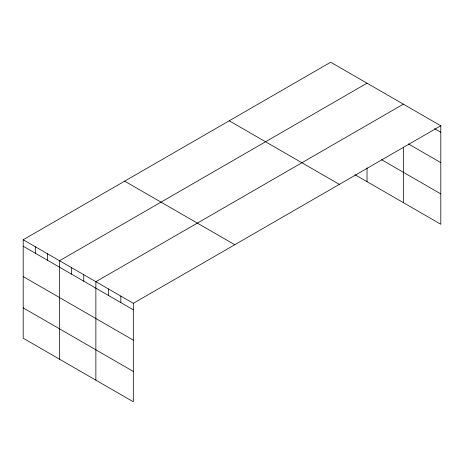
<?xml version="1.0" encoding="UTF-8"?>
<svg xmlns="http://www.w3.org/2000/svg" width="464" height="464" viewBox="0 0 464 464"><rect width="100%" height="100%" fill="white"/><g stroke="black" fill="none" stroke-linecap="round" stroke-linejoin="round"><path stroke-width="0.7" d="M23.2 239.743L133.307 303.311L133.307 401.789L23.2 338.221L23.2 239.743L330.693 62.211L440.8 125.779L440.8 224.257L354.919 174.673M367.03 83.189L59.537 260.722L59.537 359.194M403.367 104.168L95.868 281.7L95.868 380.173M133.307 303.311L440.8 125.779M434.559 128.667L440.8 132.269M408.355 143.892L440.8 162.626M381.565 159.703L440.8 193.9M229.222 120.797L339.329 184.365M124.671 181.157L234.778 244.725M23.2 246.227L133.307 309.795M23.2 276.585L133.307 340.153M23.2 307.864L133.307 371.432M403.367 147.407L403.367 202.646M367.03 167.933L367.03 181.668M120.826 296.107L120.826 302.592M108.35 288.904L108.35 295.388M83.758 274.705L83.758 281.19M71.647 267.711L71.647 274.195M47.421 253.727L47.421 260.211M35.31 246.732L35.31 253.222"/></g></svg>
